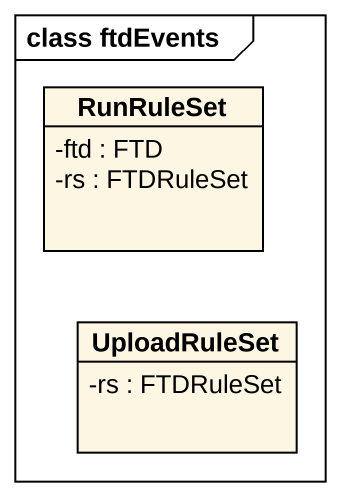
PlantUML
@startuml
mainframe class ftdEvents
hide circle
hide empty members
skinparam classAttributeIconSize 0
class RunRuleSet {
  -ftd : FTD
  -rs : FTDRuleSet
}
class UploadRuleSet {
  -rs : FTDRuleSet
}
@enduml
